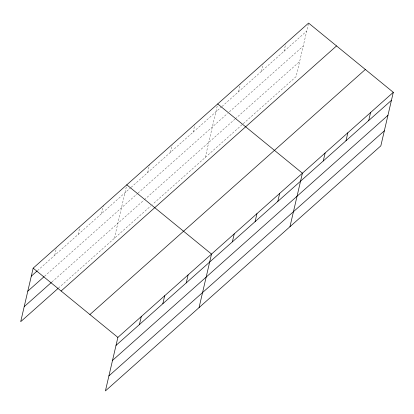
<?xml version="1.0" encoding="UTF-8"?>
<svg xmlns="http://www.w3.org/2000/svg" width="414" height="414" viewBox="0 0 414 414"><rect width="100%" height="100%" fill="white"/><g stroke="black" fill="none" stroke-linecap="round" stroke-linejoin="round"><path stroke-width="0.31" stroke-dasharray="2.07 1.55" d="M54.705 255.319L56.423 247.945M78.117 234.49L79.835 227.115M101.528 213.655L103.391 205.665M114.347 238.35L126.803 184.835M147.663 172.607L149.521 164.617M170.387 152.383L172.105 145.009M193.11 132.164L194.828 124.79M205.24 157.475L217.552 104.571M238.557 91.727L240.275 84.352M261.281 71.508L262.999 64.134M284.004 51.289L285.717 43.915M308.44 23.696L296.129 76.595L152.694 204.231M37.508 270.627L130.622 187.77M131.093 187.351L221.516 106.89M221.987 106.47L306.727 31.071M44.521 276.298L137.541 193.524M138.012 193.105L227.488 113.493M229.382 111.806L303.229 46.094M51.91 281.996L143.881 200.159M144.351 199.739L234.774 119.284M235.245 118.859L299.627 61.572M58.446 288.092L150.799 205.918"/><path stroke-width="0.62" d="M393.3 92.322L117.871 337.405L105.415 390.919L380.844 145.837L393.3 92.322L308.585 23.081L33.156 268.163L20.7 321.678L57.965 288.517M139.42 324.56L141.283 316.57M162.831 303.726L164.694 295.741M186.243 282.897L188.106 274.906M199.062 307.592L211.518 254.077L126.803 184.835M232.378 241.843L234.236 233.853M255.102 221.625L256.959 213.634M277.825 201.406L279.683 193.416M289.955 226.717L302.406 173.197L217.692 103.955M323.272 160.968L325.13 152.978M345.995 140.75L347.853 132.759M368.719 120.531L370.577 112.541M31.293 276.154L37.027 271.051M27.8 291.177L44.044 276.723M24.198 306.655L51.429 282.42M61.112 291.011L336.541 45.928M89.91 314.552L365.345 69.469M116.008 345.39L391.442 100.307M112.515 360.418L387.944 115.335M108.913 375.896L384.342 130.814M33.156 268.163L117.871 337.405"/></g></svg>
